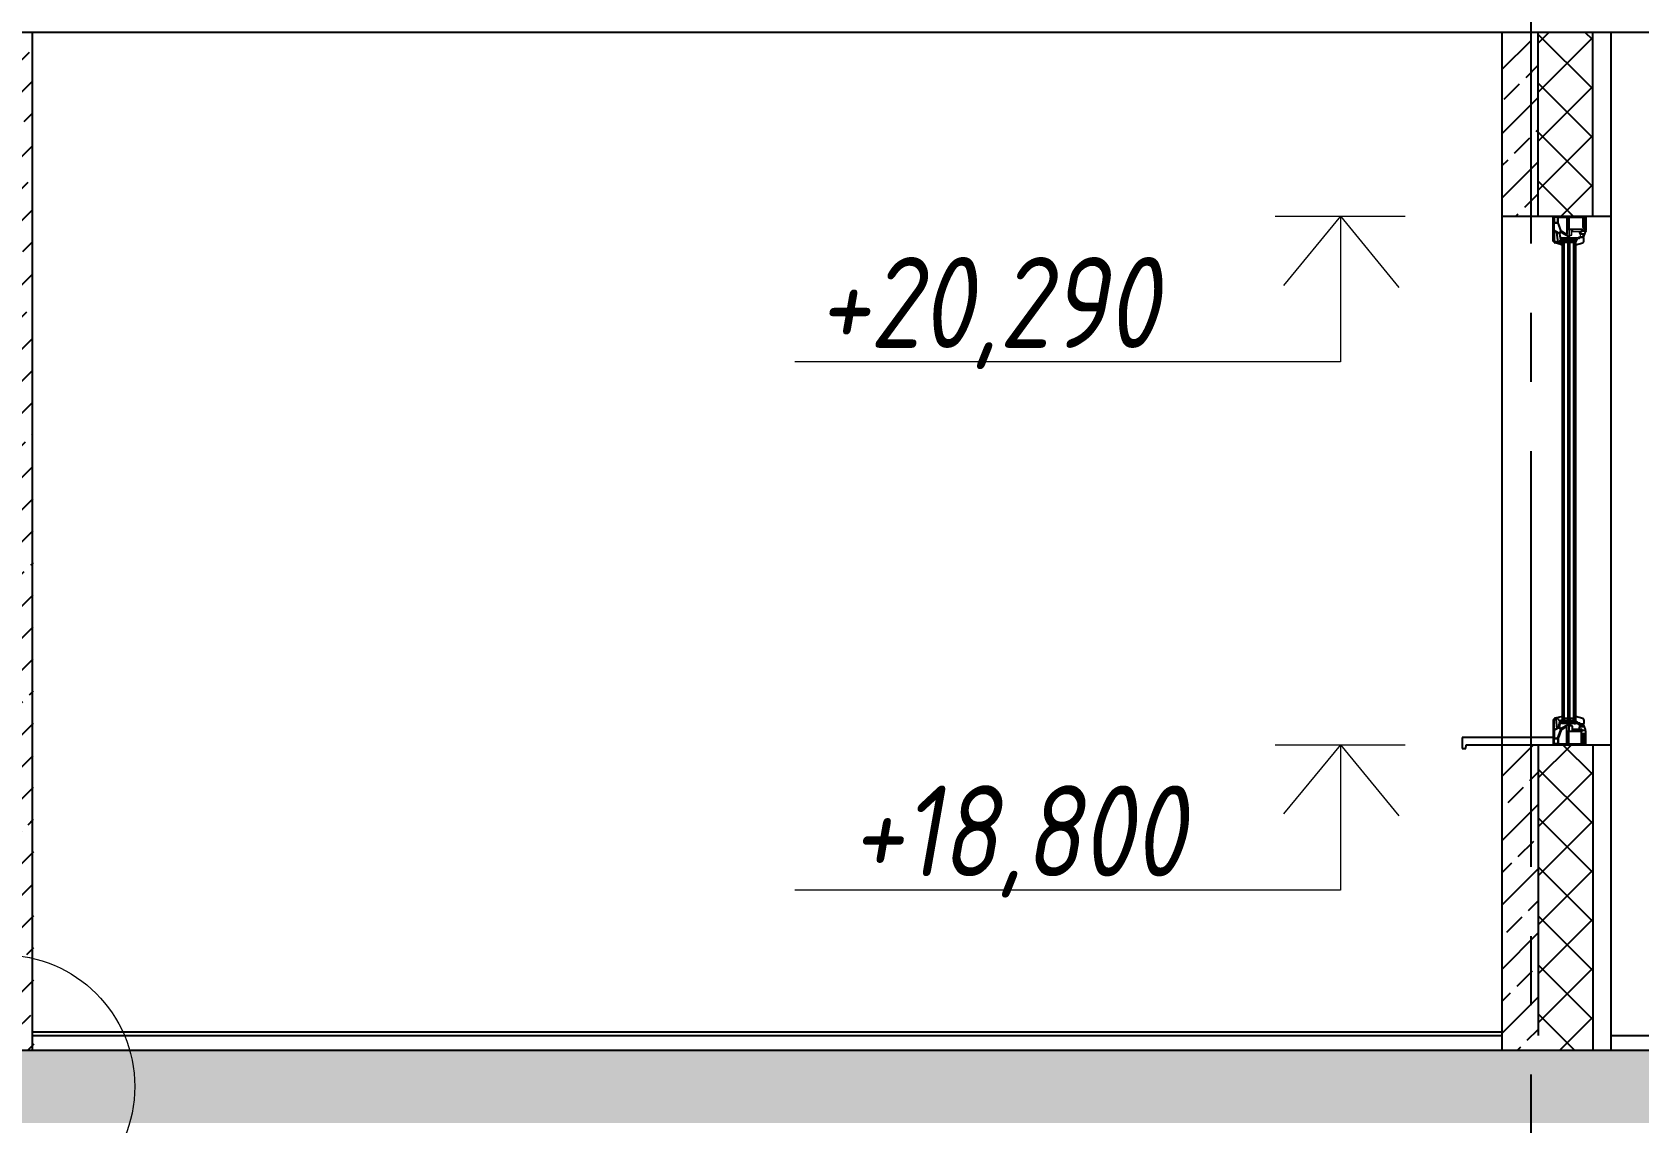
# Model space of a CAD drawing. Header units: millimetres. Extents: x -257254 to 390979, y -202328 to 355504.
# Drawn here: x 96509 to 100926, y 54935 to 57935 of the extents above; entities that cross this region are included whole.
import ezdxf
from ezdxf.enums import TextEntityAlignment as Align

# ---------------------------------------------------------------- set-up
doc = ezdxf.new("R2010")
doc.units = ezdxf.units.MM
doc.linetypes.add('CENTER2', pattern=[28.575, 19.05, -3.175, 3.175, -3.175])
doc.layers.get('0').update_dxf_attribs({"lineweight": 25})
for name, color, linetype in [('G_S1', 3, 'Continuous'), ('GASKET', 5, 'Continuous'), ('PVC', 7, 'Continuous'), ('оси', 1, 'CENTER2'), ('разрез', 40, 'Continuous')]:
    doc.layers.add(name, color=color, linetype=linetype)
doc.layers.add('RAZMER', color=250, linetype='Continuous', lineweight=13)
doc.layers.add('покрытия', color=6, linetype='Continuous', lineweight=18)
doc.layers.add('Фундамент', color=200, linetype='Continuous', lineweight=9, transparency=0.1)
doc.styles.add('SIMPLEX', font='simplex.shx', dxfattribs={"width": 0.8, "oblique": 10})
pattern_1 = [(45, (-30, -6000), (-67.35192, 67.35192), []), (135, (-30, -6000), (-67.35192, -67.35192), [])]

msp = doc.modelspace()

# ---------------------------------------------------------------- hatches: boundary and pattern name
at = {"layer": 'разрез'}
h = msp.add_hatch(dxfattribs=at)
h.set_pattern_fill('JIS_STN_2.5', color=256, scale=50)
h.set_pattern_definition([(45, (16800, -6000), (-88.38835, 88.38835), []), (45, (16888.25, -6000), (-88.38835, 88.38835), [60, -25])])
h.paths.add_polyline_path([(96509.02595, 57935.34196), (96429.02595, 57935.34196), (96434.37288, 55135.34196), (96514.37288, 55135.34196)])
h.paths.add_polyline_path([(96429.02595, 57935.34196), (96349.02595, 57935.34196), (96349.02595, 55135.34196), (96429.02595, 55135.34196)])
h = msp.add_hatch(dxfattribs=at)
h.set_pattern_fill('JIS_STN_2.5', color=256, scale=50)
h.set_pattern_definition([(45, (-80, -3021.75), (-88.38835, 88.38835), []), (45, (8.25, -3021.75), (-88.38835, 88.38835), [60, -25])])
h.paths.add_polyline_path([(100649.02596, 55975.34196), (100549.02596, 55975.34196), (100549.02596, 55135.34196), (100649.02596, 55135.34196)])
h.paths.add_polyline_path([(100649.02596, 57913.59625), (100549.02596, 57913.59625), (100549.02596, 57428.85472), (100649.02596, 57428.85472)])
h = msp.add_hatch(dxfattribs=at)
h.set_pattern_fill('NET', color=256, scale=30, angle=45)
h.set_pattern_definition(pattern_1)
h.paths.add_polyline_path([(100799.02596, 57935.34196), (100649.02596, 57935.34196), (100649.02596, 57428.85472), (100799.02596, 57428.85472)])
h = msp.add_hatch(dxfattribs=at)
h.set_pattern_fill('NET', color=256, scale=30, angle=45)
h.set_pattern_definition(pattern_1)
h.paths.add_polyline_path([(100799.02596, 55975.34196), (100751.56261, 55975.34196), (100649.02596, 55975.34196), (100649.02596, 55135.34196), (100799.02596, 55135.34196)])
h = msp.add_hatch(dxfattribs=at)
h.set_pattern_fill('JIS_STN_2.5', color=256, scale=50)
h.set_pattern_definition([(45, (0, 15000), (-88.38835, 88.38835), []), (45, (88.25, 15000), (-88.38835, 88.38835), [60, -25])])
h.paths.add_polyline_path([(92229.02595, 55135.34196), (89829.02595, 55135.34196), (89829.02595, 54935.34196), (92229.02595, 54935.34196)])
h.paths.add_polyline_path([(96429.02595, 55135.34196), (92229.02596, 55135.34196), (92229.02596, 55015.34196), (92229.02595, 54935.34196), (96429.02595, 54935.34196)])
h.paths.add_polyline_path([(100629.02596, 55135.34196), (96429.02595, 55135.34196), (96429.02595, 54935.34196), (100629.02596, 54935.34196)])
h.paths.add_polyline_path([(102169.02596, 55135.34196), (100629.02596, 55135.34196), (100629.02596, 54935.34196), (102169.02596, 54935.34196)])

# ---------------------------------------------------------------- linework, layer by layer
at = {"color": 1, "linetype": 'Continuous', "lineweight": 25}
for p, q in [((100713.29793, 57366.57059), (100753.30821, 57369.55876)), ((100753.30821, 57366.57059), (100713.29793, 57369.55876)), ((100713.29793, 56037.62609), (100753.30821, 56034.63792)), ((100753.30821, 56037.62609), (100713.29793, 56034.63792))]:
    msp.add_line(p, q, dxfattribs=at)
at = {"color": 5}
for p, q in [((100720.33519, 57362.79024), (100719.33519, 57362.79024)), ((100720.33519, 57361.79024), (100719.33519, 57361.79024)), ((100720.33519, 57360.79024), (100719.33519, 57360.79024)), ((100720.33519, 57359.79024), (100719.33519, 57359.79024)), ((100720.33519, 57358.79024), (100719.33519, 57358.79024)), ((100720.33519, 57357.79024), (100719.33519, 57357.79024)), ((100720.33519, 57357.29024), (100719.33519, 57357.29024)), ((100720.33519, 57362.79024), (100720.33519, 57363.79024)), ((100720.33519, 57357.29024), (100720.33519, 57356.29024)), ((100721.33519, 57362.79024), (100721.33519, 57363.79024)), ((100721.33519, 57357.29024), (100721.33519, 57356.29024)), ((100722.33519, 57362.79024), (100722.33519, 57363.79024)), ((100722.33519, 57357.29024), (100722.33519, 57356.29024)), ((100723.33519, 57362.79024), (100723.33519, 57363.79024)), ((100723.33519, 57357.29024), (100723.33519, 57356.29024)), ((100724.33519, 57362.79024), (100724.33519, 57363.79024)), ((100724.33519, 57357.29024), (100724.33519, 57356.29024)), ((100725.33519, 57362.79024), (100725.33519, 57363.79024)), ((100725.33519, 57357.29024), (100725.33519, 57356.29024)), ((100726.33519, 57362.79024), (100726.33519, 57363.79024)), ((100726.33519, 57357.29024), (100726.33519, 57356.29024)), ((100727.33519, 57362.79024), (100727.33519, 57363.79024)), ((100727.33519, 57357.29024), (100727.33519, 57356.29024)), ((100728.33519, 57362.79024), (100728.33519, 57363.79024)), ((100728.33519, 57357.29024), (100728.33519, 57356.29024)), ((100729.33519, 57362.79024), (100729.33519, 57363.79024)), ((100729.33519, 57357.29024), (100729.33519, 57356.29024)), ((100730.33519, 57362.79024), (100730.33519, 57363.79024)), ((100730.33519, 57362.79024), (100730.33519, 57363.79024)), ((100730.33519, 57362.79024), (100731.33519, 57362.79024)), ((100731.33519, 57361.79024), (100730.33519, 57361.79024)), ((100731.33519, 57360.79024), (100730.33519, 57360.79024)), ((100731.33519, 57359.79024), (100730.33519, 57359.79024)), ((100731.33519, 57358.79024), (100730.33519, 57358.79024)), ((100731.33519, 57357.79024), (100730.33519, 57357.79024)), ((100730.33519, 57357.29024), (100730.33519, 57356.29024)), ((100730.33519, 57357.29024), (100730.33519, 57356.29024)), ((100730.33519, 57357.29024), (100731.33519, 57357.29024)), ((100731.33519, 57362.79024), (100731.33519, 57363.79024)), ((100731.33519, 57357.29024), (100731.33519, 57356.29024)), ((100736.33519, 57362.79024), (100735.33519, 57362.79024)), ((100736.33519, 57361.79024), (100735.33519, 57361.79024)), ((100736.33519, 57360.79024), (100735.33519, 57360.79024)), ((100736.33519, 57359.79024), (100735.33519, 57359.79024)), ((100736.33519, 57358.79024), (100735.33519, 57358.79024)), ((100736.33519, 57357.79024), (100735.33519, 57357.79024)), ((100736.33519, 57357.29024), (100735.33519, 57357.29024)), ((100736.33519, 57362.79024), (100736.33519, 57363.79024)), ((100736.33519, 57357.29024), (100736.33519, 57356.29024)), ((100737.33519, 57362.79024), (100737.33519, 57363.79024)), ((100737.33519, 57357.29024), (100737.33519, 57356.29024)), ((100738.33519, 57362.79024), (100738.33519, 57363.79024)), ((100738.33519, 57357.29024), (100738.33519, 57356.29024)), ((100739.33519, 57362.79024), (100739.33519, 57363.79024)), ((100739.33519, 57357.29024), (100739.33519, 57356.29024)), ((100740.33519, 57362.79024), (100740.33519, 57363.79024)), ((100740.33519, 57357.29024), (100740.33519, 57356.29024)), ((100741.33519, 57362.79024), (100741.33519, 57363.79024)), ((100741.33519, 57357.29024), (100741.33519, 57356.29024)), ((100742.33519, 57362.79024), (100742.33519, 57363.79024)), ((100742.33519, 57357.29024), (100742.33519, 57356.29024)), ((100743.33519, 57362.79024), (100743.33519, 57363.79024)), ((100743.33519, 57357.29024), (100743.33519, 57356.29024)), ((100744.33519, 57362.79024), (100744.33519, 57363.79024)), ((100744.33519, 57357.29024), (100744.33519, 57356.29024)), ((100745.33519, 57362.79024), (100745.33519, 57363.79024)), ((100745.33519, 57357.29024), (100745.33519, 57356.29024)), ((100746.33519, 57362.79024), (100746.33519, 57363.79024)), ((100746.33519, 57362.79024), (100746.33519, 57363.79024)), ((100746.33519, 57362.79024), (100747.33519, 57362.79024)), ((100747.33519, 57361.79024), (100746.33519, 57361.79024)), ((100747.33519, 57360.79024), (100746.33519, 57360.79024)), ((100747.33519, 57359.79024), (100746.33519, 57359.79024)), ((100747.33519, 57358.79024), (100746.33519, 57358.79024)), ((100747.33519, 57357.79024), (100746.33519, 57357.79024)), ((100746.33519, 57357.29024), (100746.33519, 57356.29024)), ((100746.33519, 57357.29024), (100746.33519, 57356.29024)), ((100746.33519, 57357.29024), (100747.33519, 57357.29024)), ((100747.33519, 57362.79024), (100747.33519, 57363.79024)), ((100747.33519, 57357.29024), (100747.33519, 57356.29024)), ((100720.33519, 56046.90644), (100720.33519, 56047.90644)), ((100721.33519, 56046.90644), (100721.33519, 56047.90644)), ((100722.33519, 56046.90644), (100722.33519, 56047.90644)), ((100723.33519, 56046.90644), (100723.33519, 56047.90644)), ((100724.33519, 56046.90644), (100724.33519, 56047.90644)), ((100725.33519, 56046.90644), (100725.33519, 56047.90644)), ((100726.33519, 56046.90644), (100726.33519, 56047.90644)), ((100727.33519, 56046.90644), (100727.33519, 56047.90644)), ((100728.33519, 56046.90644), (100728.33519, 56047.90644)), ((100729.33519, 56046.90644), (100729.33519, 56047.90644)), ((100730.33519, 56046.90644), (100730.33519, 56047.90644)), ((100730.33519, 56046.90644), (100730.33519, 56047.90644)), ((100731.33519, 56046.90644), (100731.33519, 56047.90644)), ((100736.33519, 56046.90644), (100736.33519, 56047.90644)), ((100737.33519, 56046.90644), (100737.33519, 56047.90644)), ((100738.33519, 56046.90644), (100738.33519, 56047.90644)), ((100739.33519, 56046.90644), (100739.33519, 56047.90644)), ((100740.33519, 56046.90644), (100740.33519, 56047.90644)), ((100741.33519, 56046.90644), (100741.33519, 56047.90644)), ((100742.33519, 56046.90644), (100742.33519, 56047.90644)), ((100743.33519, 56046.90644), (100743.33519, 56047.90644)), ((100744.33519, 56046.90644), (100744.33519, 56047.90644)), ((100745.33519, 56046.90644), (100745.33519, 56047.90644)), ((100746.33519, 56046.90644), (100746.33519, 56047.90644)), ((100746.33519, 56046.90644), (100746.33519, 56047.90644)), ((100747.33519, 56046.90644), (100747.33519, 56047.90644)), ((100720.33519, 56046.90644), (100719.33519, 56046.90644)), ((100720.33519, 56046.40644), (100719.33519, 56046.40644)), ((100720.33519, 56045.40644), (100719.33519, 56045.40644)), ((100720.33519, 56044.40644), (100719.33519, 56044.40644)), ((100720.33519, 56043.40644), (100719.33519, 56043.40644)), ((100720.33519, 56042.40644), (100719.33519, 56042.40644)), ((100720.33519, 56041.40644), (100719.33519, 56041.40644)), ((100720.33519, 56041.40644), (100720.33519, 56040.40644)), ((100721.33519, 56041.40644), (100721.33519, 56040.40644)), ((100722.33519, 56041.40644), (100722.33519, 56040.40644)), ((100723.33519, 56041.40644), (100723.33519, 56040.40644)), ((100724.33519, 56041.40644), (100724.33519, 56040.40644)), ((100725.33519, 56041.40644), (100725.33519, 56040.40644)), ((100726.33519, 56041.40644), (100726.33519, 56040.40644)), ((100727.33519, 56041.40644), (100727.33519, 56040.40644)), ((100728.33519, 56041.40644), (100728.33519, 56040.40644)), ((100729.33519, 56041.40644), (100729.33519, 56040.40644)), ((100730.33519, 56046.90644), (100731.33519, 56046.90644)), ((100731.33519, 56046.40644), (100730.33519, 56046.40644)), ((100731.33519, 56045.40644), (100730.33519, 56045.40644)), ((100731.33519, 56044.40644), (100730.33519, 56044.40644)), ((100731.33519, 56043.40644), (100730.33519, 56043.40644)), ((100731.33519, 56042.40644), (100730.33519, 56042.40644)), ((100730.33519, 56041.40644), (100730.33519, 56040.40644)), ((100730.33519, 56041.40644), (100730.33519, 56040.40644)), ((100730.33519, 56041.40644), (100731.33519, 56041.40644)), ((100731.33519, 56041.40644), (100731.33519, 56040.40644)), ((100736.33519, 56046.90644), (100735.33519, 56046.90644)), ((100736.33519, 56046.40644), (100735.33519, 56046.40644)), ((100736.33519, 56045.40644), (100735.33519, 56045.40644)), ((100736.33519, 56044.40644), (100735.33519, 56044.40644)), ((100736.33519, 56043.40644), (100735.33519, 56043.40644)), ((100736.33519, 56042.40644), (100735.33519, 56042.40644)), ((100736.33519, 56041.40644), (100735.33519, 56041.40644)), ((100736.33519, 56041.40644), (100736.33519, 56040.40644)), ((100737.33519, 56041.40644), (100737.33519, 56040.40644)), ((100738.33519, 56041.40644), (100738.33519, 56040.40644)), ((100739.33519, 56041.40644), (100739.33519, 56040.40644)), ((100740.33519, 56041.40644), (100740.33519, 56040.40644)), ((100741.33519, 56041.40644), (100741.33519, 56040.40644)), ((100742.33519, 56041.40644), (100742.33519, 56040.40644)), ((100743.33519, 56041.40644), (100743.33519, 56040.40644)), ((100744.33519, 56041.40644), (100744.33519, 56040.40644)), ((100745.33519, 56041.40644), (100745.33519, 56040.40644)), ((100746.33519, 56046.90644), (100747.33519, 56046.90644)), ((100747.33519, 56046.40644), (100746.33519, 56046.40644)), ((100747.33519, 56045.40644), (100746.33519, 56045.40644)), ((100747.33519, 56044.40644), (100746.33519, 56044.40644)), ((100747.33519, 56043.40644), (100746.33519, 56043.40644)), ((100747.33519, 56042.40644), (100746.33519, 56042.40644)), ((100746.33519, 56041.40644), (100746.33519, 56040.40644)), ((100746.33519, 56041.40644), (100746.33519, 56040.40644)), ((100746.33519, 56041.40644), (100747.33519, 56041.40644)), ((100747.33519, 56041.40644), (100747.33519, 56040.40644))]:
    msp.add_line(p, q, dxfattribs=at)
for points in [[(100727.68936, 57378.96636, -0.5773502692), (100727.23936, 57378.70655), (100712.28759, 57387.33896, -0.1763269807), (100712.15568, 57387.49616), (100703.60745, 57410.98224, -0.0874886635), (100703.58936, 57411.08484), (100703.58936, 57426.03194, -0.4142135624), (100703.88936, 57426.33194), (100727.38936, 57426.33194, -0.4142135624), (100727.68936, 57426.03194)], [(100727.68936, 56025.23032, 0.5773502692), (100727.23936, 56025.49013), (100712.28759, 56016.85772, 0.1763269807), (100712.15568, 56016.70052), (100703.60745, 55993.21444, 0.0874886635), (100703.58936, 55993.11184), (100703.58936, 55978.16474, 0.4142135624), (100703.88936, 55977.86474), (100727.38936, 55977.86474, 0.4142135624), (100727.68936, 55978.16474)]]:
    msp.add_lwpolyline(points, format="xyb", close=True)
at = {"color": 1, "linetype": 'Continuous', "lineweight": 25}
for points in [[(100715.30771, 57366.57059), (100713.29793, 57366.57059), (100713.29793, 57369.55876), (100753.30821, 57369.55876), (100753.30821, 57366.57059)], [(100715.30771, 56037.62609), (100713.29793, 56037.62609), (100713.29793, 56034.63792), (100753.30821, 56034.63792), (100753.30821, 56037.62609)]]:
    msp.add_lwpolyline(points, close=True, dxfattribs=at)
at = {"color": 5}
for points in [[(100731.33519, 57363.79024), (100731.33519, 57356.29024), (100719.33519, 57356.29024), (100719.33519, 57363.79024)], [(100730.33519, 57362.79024), (100730.33519, 57357.29024), (100720.33519, 57357.29024), (100720.33519, 57362.79024)], [(100747.33519, 57363.79024), (100747.33519, 57356.29024), (100735.33519, 57356.29024), (100735.33519, 57363.79024)], [(100746.33519, 57362.79024), (100746.33519, 57357.29024), (100736.33519, 57357.29024), (100736.33519, 57362.79024)], [(100731.33519, 56040.40644), (100731.33519, 56047.90644), (100719.33519, 56047.90644), (100719.33519, 56040.40644)], [(100747.33519, 56040.40644), (100747.33519, 56047.90644), (100735.33519, 56047.90644), (100735.33519, 56040.40644)], [(100730.33519, 56041.40644), (100730.33519, 56046.90644), (100720.33519, 56046.90644), (100720.33519, 56041.40644)], [(100746.33519, 56041.40644), (100746.33519, 56046.90644), (100736.33519, 56046.90644), (100736.33519, 56041.40644)]]:
    msp.add_lwpolyline(points, close=True, dxfattribs=at)
at = {"layer": 'G_S1'}
for points in [[(100715.33519, 56037.62609), (100715.33519, 57366.57059), (100719.33519, 57366.5704), (100719.33519, 56037.62609)], [(100731.33519, 56037.62609), (100731.33519, 57366.57078), (100735.33519, 57366.57059), (100735.33519, 56037.62609)], [(100747.33519, 56037.62704), (100747.33515, 57366.57078), (100751.33515, 57366.57059), (100751.33519, 56037.62704)]]:
    msp.add_lwpolyline(points, close=True, dxfattribs=at)
at = {"layer": 'GASKET', "color": 5, "linetype": 'Continuous'}
msp.add_lwpolyline([(100712.66519, 57360.41237, 0.4142135624), (100711.96519, 57361.11237), (100711.86519, 57361.11237, 0.4142135624), (100711.56519, 57360.81237), (100711.56519, 57359.96597), (100711.26519, 57359.79276, -0.5773502692), (100710.36519, 57360.31238), (100710.36519, 57360.76238, 0.4142135624), (100709.86519, 57361.26238), (100709.56519, 57361.26238, 0.0200240707), (100709.28519, 57361.25116, 0.3909468838), (100708.36519, 57360.25437), (100708.36519, 57355.27039, 0.3909468838), (100709.28519, 57354.2736), (100709.56519, 57354.26238), (100709.86519, 57354.26238, 0.4142135624), (100710.36519, 57354.76238), (100710.36519, 57355.21238, -0.5773502692), (100711.26519, 57355.732), (100711.56519, 57355.55879), (100711.56519, 57351.51198), (100714.94904, 57350.49756, 0.5023341752), (100715.33518, 57350.78493), (100715.33519, 57357.54674), (100712.89791, 57358.27739, -0.349418093), (100712.66519, 57358.56975)], format="xyb", close=True, dxfattribs=at)
at = {"layer": 'PVC'}
for p, q in [((100690.01427, 57363.39129), (100690.01427, 57428.85472)), ((100692.88212, 57428.88273), (100701.47646, 57428.88273)), ((100692.96827, 57428.85472), (100701.56261, 57428.85472)), ((100704.85208, 57428.88273), (100745.17646, 57428.88273)), ((100748.55208, 57428.88273), (100757.14642, 57428.88273)), ((100748.63823, 57428.85472), (100757.23257, 57428.85472)), ((100760.51427, 57428.88273), (100764.91427, 57428.88273)), ((100768.28212, 57428.88273), (100777.14642, 57428.88273)), ((100768.36827, 57428.85472), (100777.23257, 57428.85472)), ((100780.01427, 57428.88273), (100780.01427, 57390.33273)), ((100707.52946, 57380.11691), (100709.96869, 57366.28335)), ((100707.61561, 57380.0889), (100710.05484, 57366.25533)), ((100711.09934, 57384.28984), (100707.80955, 57381.00005)), ((100711.18549, 57384.26183), (100707.8957, 57380.97203)), ((100731.01427, 57373.64779), (100712.30645, 57384.44876)), ((100731.10042, 57373.61978), (100712.3926, 57384.42074)), ((100731.51427, 57370.08273), (100731.51427, 57372.78177)), ((100731.60042, 57370.05472), (100731.60042, 57372.75375)), ((100734.01427, 57391.58273), (100734.01427, 57370.08273)), ((100734.10042, 57391.55472), (100734.10042, 57370.05472)), ((100768.07554, 57392.58273), (100735.01427, 57392.58273)), ((100768.16169, 57392.55472), (100735.10042, 57392.55472)), ((100768.02449, 57389.96038), (100768.5585, 57391.95332)), ((100768.11064, 57389.93236), (100768.64465, 57391.92531)), ((100771.04741, 57389.76361), (100768.33415, 57389.58339)), ((100771.13356, 57389.73559), (100768.4203, 57389.55538)), ((100769.85042, 57373.75472), (100769.56597, 57372.14154)), ((100771.4421, 57396.58273), (100770.4421, 57395.58273)), ((100770.4421, 57395.58273), (100771.50423, 57390.36219)), ((100771.52825, 57396.55472), (100770.52825, 57395.55472)), ((100770.52825, 57395.55472), (100771.59038, 57390.33418)), ((100776.21427, 57396.58273), (100771.4421, 57396.58273)), ((100776.30042, 57396.55472), (100771.52825, 57396.55472)), ((100775.52187, 57390.35331), (100775.71869, 57391.46956)), ((100775.60801, 57390.3253), (100775.80484, 57391.44154)), ((100778.76427, 57389.58273), (100775.98113, 57389.76759)), ((100778.85042, 57389.55472), (100776.06728, 57389.73957)), ((100776.21109, 57391.88273), (100777.21427, 57391.88273)), ((100776.29724, 57391.85472), (100777.30042, 57391.85472)), ((100777.71427, 57392.38273), (100777.71427, 57395.08273)), ((100777.80042, 57392.35472), (100777.80042, 57395.05472)), ((100779.26427, 57389.58273), (100778.76427, 57389.58273)), ((100779.35042, 57389.55472), (100778.85042, 57389.55472)), ((100780.01427, 57390.33273), (100779.26427, 57389.58273)), ((100711.13662, 57351.59295), (100695.94372, 57355.66388)), ((100709.81427, 57361.23273), (100709.51427, 57361.23273)), ((100709.51427, 57354.23273), (100709.81427, 57354.23273)), ((100709.90042, 57361.20472), (100709.60042, 57361.20472)), ((100709.60042, 57354.20472), (100709.90042, 57354.20472)), ((100710.01427, 57365.7624), (100710.01427, 57363.08273)), ((100710.10042, 57365.73439), (100710.10042, 57363.05472)), ((100710.31427, 57360.28273), (100710.31427, 57360.73273)), ((100710.31427, 57354.73273), (100710.31427, 57355.18273)), ((100710.40042, 57360.25472), (100710.40042, 57360.70472)), ((100710.40042, 57354.70472), (100710.40042, 57355.15472)), ((100711.51427, 57359.93632), (100711.21427, 57359.76312)), ((100711.21427, 57355.70235), (100711.51427, 57355.52914)), ((100711.60042, 57359.90831), (100711.30042, 57359.7351)), ((100711.30042, 57355.67433), (100711.60042, 57355.50113)), ((100711.51427, 57361.58273), (100711.51427, 57359.93632)), ((100711.51427, 57355.52914), (100711.51427, 57351.88273)), ((100711.60042, 57361.55472), (100711.60042, 57359.90831)), ((100711.60042, 57355.50113), (100711.60042, 57351.85472)), ((100733.51427, 57369.58273), (100732.01427, 57369.58273)), ((100733.60042, 57369.55472), (100732.10042, 57369.55472)), ((100751.33515, 57356.42855), (100756.85995, 57367.20381)), ((100751.33515, 57350.85472), (100751.33515, 57362.00239)), ((100751.33515, 57350.57064), (100771.38605, 57356.13342)), ((100754.4248, 57359.66375), (100754.60042, 57359.66375)), ((100754.90042, 57350.55472), (100754.90042, 57350.55472)), ((100759.01852, 57368.55472), (100762.10042, 57368.55472)), ((100762.60042, 57369.05472), (100762.60042, 57369.45472)), ((100764.70042, 57371.55472), (100767.0121, 57371.55472)), ((100767.0121, 57371.55472), (100773.35042, 57371.55472)), ((100774.10042, 57370.80472), (100773.35042, 57371.55472)), ((100774.10042, 57359.92118), (100774.10042, 57370.80472)), ((100715.33519, 56052.63174), (100696.02987, 56048.56081)), ((100751.33518, 56053.62604), (100771.38605, 56048.06327)), ((100690.10042, 56040.83341), (100690.10042, 55975.34196)), ((100707.61561, 56024.10778), (100710.05484, 56037.94135)), ((100711.18549, 56019.93486), (100707.8957, 56023.22465)), ((100710.10042, 56038.46229), (100710.10042, 56041.14196)), ((100731.10042, 56030.5769), (100712.3926, 56019.77594)), ((100731.60042, 56034.14196), (100731.60042, 56031.44293)), ((100733.60042, 56034.64196), (100732.10042, 56034.64196)), ((100734.10042, 56012.64196), (100734.10042, 56034.14196)), ((100768.16169, 56011.64196), (100735.10042, 56011.64196)), ((100751.33519, 56041.1452), (100756.85995, 56036.99287)), ((100759.01852, 56035.64196), (100762.10042, 56035.64196)), ((100762.60042, 56035.14196), (100762.60042, 56034.74196)), ((100764.70042, 56032.64196), (100767.0121, 56032.64196)), ((100765.75042, 56028.64196), (100766.21311, 56028.64196)), ((100765.75042, 56026.64196), (100767.36781, 56026.64196)), ((100766.64612, 56028.89196), (100767.6634, 56030.65394)), ((100767.7228, 56030.99077), (100767.5045, 56032.22879)), ((100767.80083, 56026.89196), (100769.85042, 56030.44196)), ((100768.11064, 56014.26432), (100768.64465, 56012.27137)), ((100776.06728, 56014.45711), (100768.4203, 56014.6413)), ((100769.85042, 56030.44196), (100769.56597, 56032.05514)), ((100770.05838, 56032.64196), (100773.35042, 56032.64196)), ((100774.10042, 56033.39196), (100773.35042, 56032.64196)), ((100774.10042, 56044.2755), (100774.10042, 56033.39196)), ((100778.85042, 56014.64196), (100776.06728, 56014.45711)), ((100779.35042, 56014.64196), (100778.85042, 56014.64196)), ((100780.10042, 56013.89196), (100779.35042, 56014.64196)), ((100780.10042, 55975.34196), (100780.10042, 56013.89196)), ((100690.10042, 55975.34196), (100701.56261, 55975.34196)), ((100701.56261, 55975.34196), (100768.36827, 55975.34196)), ((100768.36827, 55975.34196), (100780.10042, 55975.34196))]:
    msp.add_line(p, q, dxfattribs=at)
at = {"layer": 'PVC', "linetype": 'Continuous', "lineweight": 0}
for p, q in [((100735.10039, 57370.05876), (100735.10039, 57376.55472)), ((100735.60039, 57377.05472), (100740.60042, 57377.05472)), ((100741.10042, 57377.55472), (100741.10042, 57392.05472)), ((100741.60042, 57392.55472), (100742.60042, 57392.55472)), ((100743.10042, 57392.05472), (100743.10042, 57387.55472)), ((100743.60042, 57387.05472), (100767.44238, 57387.05472)), ((100763.10139, 57380.05367), (100762.20593, 57384.45503)), ((100762.69589, 57385.05472), (100767.44238, 57385.05472)), ((100764.11363, 57379.96852), (100763.94491, 57379.79981)), ((100765.52825, 57378.55472), (100764.52825, 57377.55472)), ((100764.52825, 57377.55472), (100765.59038, 57372.33418)), ((100775.07189, 57380.55431), (100765.52784, 57380.55431)), ((100773.26639, 57378.55472), (100765.52825, 57378.55472)), ((100769.60801, 57372.3253), (100769.8401, 57373.64154)), ((100770.33251, 57374.05472), (100771.7927, 57374.05472)), ((100770.40042, 57389.55472), (100776.05838, 57389.55472)), ((100770.40042, 57387.55472), (100777.59838, 57387.55472)), ((100772.25352, 57374.36069), (100773.72721, 57377.86069)), ((100774.10042, 57372.30472), (100773.35042, 57371.55472)), ((100780.10042, 57386.55472), (100774.10042, 57372.30472)), ((100778.05919, 57386.86069), (100775.5327, 57380.86028)), ((100776.05838, 57389.55472), (100779.35042, 57389.55472)), ((100749.80039, 57369.55876), (100735.60039, 57369.55876)), ((100750.10039, 57369.85876), (100749.80039, 57369.55876)), ((100750.40039, 57369.55876), (100750.10039, 57369.85876)), ((100759.60039, 57369.55876), (100750.40039, 57369.55876)), ((100760.10039, 57371.05876), (100760.10039, 57370.05876)), ((100762.47117, 57371.55876), (100760.60039, 57371.55876)), ((100765.13356, 57371.73559), (100762.47117, 57371.55876)), ((100772.85042, 57371.55472), (100770.06728, 57371.73957)), ((100773.35042, 57371.55472), (100772.85042, 57371.55472)), ((100735.10039, 56034.13792), (100735.10039, 56027.64196)), ((100749.80039, 56034.63792), (100735.60039, 56034.63792)), ((100735.60039, 56027.14196), (100740.60042, 56027.14196)), ((100737.10039, 56032.13792), (100737.10039, 56029.64196)), ((100749.04682, 56032.63792), (100737.60039, 56032.63792)), ((100737.60039, 56029.14196), (100740.60042, 56029.14196)), ((100741.10042, 56026.64196), (100741.10042, 56012.14196)), ((100741.60042, 56011.64196), (100742.60042, 56011.64196)), ((100743.10042, 56026.64196), (100743.10042, 56019.64196)), ((100743.10042, 56012.14196), (100743.10042, 56016.64196)), ((100743.60042, 56019.14196), (100760.55287, 56019.14196)), ((100743.60042, 56017.14196), (100767.44238, 56017.14196)), ((100750.10039, 56034.33792), (100749.80039, 56034.63792)), ((100750.40039, 56034.63792), (100750.10039, 56034.33792)), ((100759.60039, 56034.63792), (100750.40039, 56034.63792)), ((100757.78119, 56032.63792), (100751.15395, 56032.63792)), ((100760.10039, 56033.13792), (100760.10039, 56034.13792)), ((100761.9347, 56030.66915), (100760.4347, 56030.66915)), ((100762.47117, 56032.63792), (100760.60039, 56032.63792)), ((100761.04283, 56019.54228), (100763.17426, 56030.01858)), ((100762.71743, 56030.61716), (100761.9347, 56030.66915)), ((100763.10139, 56024.14301), (100762.20593, 56019.74165)), ((100765.13356, 56032.46109), (100762.47117, 56032.63792)), ((100762.69589, 56019.14196), (100767.44238, 56019.14196)), ((100764.11363, 56024.22816), (100763.94491, 56024.39688)), ((100764.52825, 56026.64196), (100765.59038, 56031.8625)), ((100765.52825, 56025.64196), (100764.52825, 56026.64196)), ((100775.07189, 56023.64237), (100765.52784, 56023.64237)), ((100773.26639, 56025.64196), (100765.52825, 56025.64196)), ((100769.60801, 56031.87138), (100769.8401, 56030.55514)), ((100772.85042, 56032.64196), (100770.06728, 56032.45711)), ((100770.33251, 56030.14196), (100771.7927, 56030.14196)), ((100770.40042, 56016.64196), (100777.59838, 56016.64196)), ((100770.40042, 56014.64196), (100776.05838, 56014.64196)), ((100772.25352, 56029.83599), (100773.72721, 56026.33599)), ((100773.35042, 56032.64196), (100772.85042, 56032.64196)), ((100774.10042, 56031.89196), (100773.35042, 56032.64196)), ((100780.10042, 56017.64196), (100774.10042, 56031.89196)), ((100778.05919, 56017.33599), (100775.5327, 56023.3364)), ((100776.05838, 56014.64196), (100779.35042, 56014.64196)), ((100779.35042, 56014.64196), (100780.10042, 56015.39196)), ((100780.10042, 56015.39196), (100780.10042, 56017.64196))]:
    msp.add_line(p, q, dxfattribs=at)
at = {"layer": 'PVC'}
for points in [[(100711.22277, 57351.56494), (100696.02987, 57355.63587, -0.3394542589), (100690.10042, 57363.36327), (100690.10042, 57428.85472), (100780.10042, 57428.85472), (100780.10042, 57390.30472), (100779.35042, 57389.55472), (100780.10042, 57388.80472), (100780.10042, 57386.55472)], [(100732.90042, 57426.35472, -0.4142135624), (100733.40042, 57425.85472), (100733.40042, 57394.89538, -0.2522636525), (100733.17542, 57394.47779, 0.1521672479), (100731.85583, 57392.86722, -0.3056146846), (100731.39232, 57392.55472), (100728.90042, 57392.55472, -0.4142135624), (100728.40042, 57393.05472), (100728.40042, 57425.85472, -0.4142135624), (100728.90042, 57426.35472)], [(100728.90042, 57426.35472), (100776.80042, 57426.35472, -0.4142135624), (100777.30042, 57425.85472), (100777.30042, 57404.05472, -0.4142135624), (100776.80042, 57403.55472), (100772.80042, 57403.55472, -0.4142135624), (100772.30042, 57404.05472), (100772.30042, 57425.85472, -0.4142135624), (100772.80042, 57426.35472)], [(100732.90042, 55977.84196, 0.4142135624), (100733.40042, 55978.34196), (100733.40042, 56009.3013, 0.2522636525), (100733.17542, 56009.71889, -0.1521672479), (100731.85583, 56011.32946, 0.3056146846), (100731.39232, 56011.64196), (100728.90042, 56011.64196, 0.4142135624), (100728.40042, 56011.14196), (100728.40042, 55978.34196, 0.4142135624), (100728.90042, 55977.84196)], [(100728.90042, 55977.84196), (100776.80042, 55977.84196, 0.4142135624), (100777.30042, 55978.34196), (100777.30042, 56000.14196, 0.4142135624), (100776.80042, 56000.64196), (100772.80042, 56000.64196, 0.4142135624), (100772.30042, 56000.14196), (100772.30042, 55978.34196, 0.4142135624), (100772.80042, 55977.84196)]]:
    msp.add_lwpolyline(points, format="xyb", dxfattribs=at)
for points in [[(100693.40042, 57411.60472), (100702.00042, 57411.60472, 0.4142135624), (100702.50042, 57412.10472), (100702.50042, 57425.85472, 0.4142135624), (100702.00042, 57426.35472), (100693.40042, 57426.35472, 0.4142135624), (100692.90042, 57425.85472), (100692.90042, 57412.10472, 0.4142135624)], [(100703.60042, 57411.05472), (100703.60042, 57425.85472, -0.4142135624), (100704.10042, 57426.35472), (100727.20042, 57426.35472, -0.4142135624), (100727.70042, 57425.85472), (100727.70042, 57379.33555, -0.5773502692), (100726.95042, 57378.90253), (100713.6426, 57386.58581, 0.0791628029), (100712.61401, 57386.97956, -0.259106532), (100712.24722, 57387.29782)], [(100692.90042, 57410.00472, -0.4142135624), (100693.40042, 57410.50472), (100702.2799, 57410.50472, -0.3152987889), (100702.74975, 57410.17573), (100711.00701, 57387.48908, -0.415199181), (100710.7066, 57386.84765, 0.110368962), (100709.41772, 57386.02959), (100706.04938, 57382.66125, -0.3394542589), (100705.44583, 57382.58179), (100693.15042, 57389.68055, -0.2679491924), (100692.90042, 57390.11356)], [(100692.90042, 57387.68869), (100692.90042, 57363.36327, 0.3394542589), (100696.75456, 57358.34046), (100697.2207, 57358.21556, 0.0665911149), (100703.80331, 57356.45175), (100700.07266, 57384.08047, 0.2914734196), (100699.82456, 57384.55706), (100693.65042, 57388.12171, 0.5773502692)], [(100772.30042, 57401.95472, -0.4142135624), (100772.80042, 57402.45472), (100776.80042, 57402.45472, -0.4142135624), (100777.30042, 57401.95472), (100777.30042, 57399.55472, -0.4142135624), (100776.80042, 57399.05472), (100772.80042, 57399.05472, -0.4142135624), (100772.30042, 57399.55472)], [(100700.7009, 56020.96692), (100698.51942, 56045.90136, -0.3639702343), (100698.88811, 56046.4279), (100703.80331, 56047.74493, -0.5461192343), (100704.17679, 56047.40533, 0.3391374696), (100707.30875, 56041.49214, -0.2932527546), (100707.60042, 56041.03761), (100707.60042, 56038.41855), (100705.15359, 56024.5419, 0.1007420008), (100705.19027, 56023.14616, -0.3298024597), (100704.95311, 56022.60058), (100701.449, 56020.57749, -0.5486187866)], [(100692.90042, 56016.50799), (100692.90042, 56040.83341, -0.3394542589), (100696.75456, 56045.85622), (100697.2207, 56045.98112, -0.4663076582), (100697.84821, 56045.54174), (100700.07266, 56020.11621, -0.2914734196), (100699.82456, 56019.63962), (100693.65042, 56016.07497, -0.5773502692)], [(100692.90042, 55994.19196, 0.4142135624), (100693.40042, 55993.69196), (100702.2799, 55993.69196, 0.3152987889), (100702.74975, 55994.02095), (100711.00701, 56016.7076, 0.415199181), (100710.7066, 56017.34903, -0.110368962), (100709.41772, 56018.16709), (100706.04938, 56021.53543, 0.3394542589), (100705.44583, 56021.61489), (100693.15042, 56014.51613, 0.2679491924), (100692.90042, 56014.08312)], [(100703.60042, 55993.14196), (100703.60042, 55978.34196, 0.4142135624), (100704.10042, 55977.84196), (100727.20042, 55977.84196, 0.4142135624), (100727.70042, 55978.34196), (100727.70042, 56024.86114, 0.5773502692), (100726.95042, 56025.29415), (100713.6426, 56017.61087, -0.0791628029), (100712.61401, 56017.21712, 0.259106532), (100712.24722, 56016.89886)], [(100766.60042, 56002.24196, 0.4142135624), (100767.10042, 56001.74196), (100771.10042, 56001.74196, 0.4142135624), (100771.60042, 56002.24196), (100771.60042, 56004.67263, 0.3728956847), (100771.17172, 56005.16751, -0.1619694649), (100769.76048, 56005.8742), (100768.76048, 56006.8742, -0.1989123674), (100768.02825, 56008.64196, 0.4142135624), (100767.52825, 56009.14196), (100767.10042, 56009.14196, 0.4142135624), (100766.60042, 56008.64196)], [(100772.30042, 56002.24196, 0.4142135624), (100772.80042, 56001.74196), (100776.80042, 56001.74196, 0.4142135624), (100777.30042, 56002.24196), (100777.30042, 56004.64196, 0.4142135624), (100776.80042, 56005.14196), (100772.80042, 56005.14196, 0.4142135624), (100772.30042, 56004.64196)], [(100693.40042, 55992.59196), (100702.00042, 55992.59196, -0.4142135624), (100702.50042, 55992.09196), (100702.50042, 55978.34196, -0.4142135624), (100702.00042, 55977.84196), (100693.40042, 55977.84196, -0.4142135624), (100692.90042, 55978.34196), (100692.90042, 55992.09196, -0.4142135624)], [(100766.60042, 55978.34196, 0.4142135624), (100767.10042, 55977.84196), (100771.10042, 55977.84196, 0.4142135624), (100771.60042, 55978.34196), (100771.60042, 56000.14196, 0.4142135624), (100771.10042, 56000.64196), (100767.10042, 56000.64196, 0.4142135624), (100766.60042, 56000.14196)]]:
    msp.add_lwpolyline(points, format="xyb", close=True, dxfattribs=at)
for centre, radius, start, end in [((100692.88212, 57429.38273), 0.5, 185.0000001, 270.0000001), ((100701.47646, 57429.38273), 0.5, 270.0000001, 355.0000001), ((100704.85208, 57429.38273), 0.5, 185.0000001, 270.00000011), ((100745.17646, 57429.38273), 0.5, 270.0000001, 355.0000001), ((100748.55208, 57429.38273), 0.5, 185.0000001, 270.0000001), ((100757.14642, 57429.38273), 0.5, 270.0000001, 355.0000001), ((100760.51427, 57429.38273), 0.5, 180.0000001, 270.0000001), ((100764.91427, 57429.38273), 0.5, 270.0000001, 0.0000001), ((100768.28212, 57429.38273), 0.5, 185.0000001, 270.00000011), ((100777.14642, 57429.38273), 0.5, 270.0000001, 355.0000001), ((100708.51427, 57380.29056), 1, 134.80690669, 190.0000001), ((100708.60042, 57380.26255), 1, 134.80690669, 190.0000001), ((100711.80645, 57383.58273), 1, 60.0000001, 135.0000001), ((100711.8926, 57383.55472), 1, 60.0000001, 135.0000001), ((100730.51427, 57372.78177), 1, 0.0000001, 60.0000001), ((100730.60042, 57372.75375), 1, 0.0000001, 60.0000001), ((100735.01427, 57391.58273), 1, 90.0000001, 180.0000001), ((100735.10042, 57391.55472), 1, 90.0000001, 180.0000001), ((100768.31427, 57389.88273), 0.3, 165.0000001, 273.8000001), ((100768.07554, 57392.08273), 0.5, 345.0000001, 90.0000001), ((100768.40042, 57389.85472), 0.3, 165.0000001, 273.8000001), ((100768.16169, 57392.05472), 0.5, 345.0000001, 90.0000001), ((100771.01427, 57390.26251), 0.5, 273.8000001, 11.5000001), ((100771.10042, 57390.23449), 0.5, 273.8000001, 11.5000001), ((100776.01427, 57390.26649), 0.5, 170.0000001, 266.2000001), ((100776.10042, 57390.23848), 0.5, 170.0000001, 266.2000001), ((100776.21109, 57391.38273), 0.5, 90.0000001, 170.0000001), ((100776.29724, 57391.35472), 0.5, 90.0000001, 170.0000001), ((100776.21427, 57395.08273), 1.5, 0.0000001, 90.0000001), ((100776.30042, 57395.05472), 1.5, 0.0000001, 90.0000001), ((100777.21427, 57392.38273), 0.5, 270.0000001, 0.0000001), ((100777.30042, 57392.35472), 0.5, 270.0000001, 0.0000001), ((100698.01427, 57363.39129), 8, 180.0000001, 255.0000001), ((100709.51427, 57357.73273), 3.5, 90.0000001, 270.0000001), ((100709.60042, 57357.70472), 3.5, 90.0000001, 270.0000001), ((100709.81427, 57360.73273), 0.5, 0.0000001, 90.0000001), ((100709.81427, 57354.73273), 0.5, 270.0000001, 0.0000001), ((100709.90042, 57360.70472), 0.5, 0.0000001, 90.0000001), ((100709.90042, 57354.70472), 0.5, 270.0000001, 0.0000001), ((100707.01427, 57365.7624), 3, 0.0000001, 10.0000001), ((100710.51427, 57363.08273), 0.5, 180.0000001, 270.0000001), ((100707.10042, 57365.73439), 3, 0.0000001, 10.0000001), ((100710.60042, 57363.05472), 0.5, 180.0000001, 270.0000001), ((100710.91427, 57360.28273), 0.6, 180.0000001, 300.0000001), ((100710.91427, 57355.18273), 0.6, 60.0000001, 180.0000001), ((100711.00042, 57360.25472), 0.6, 180.0000001, 300.0000001), ((100711.00042, 57355.15472), 0.6, 60.0000001, 180.0000001), ((100710.51427, 57361.58273), 1, 0.0000001, 90.0000001), ((100710.60042, 57361.55472), 1, 0.0000001, 90.0000001), ((100711.21427, 57351.88273), 0.3, 255.0000001, 0.0000001), ((100711.30042, 57351.85472), 0.3, 255.0000001, 0.0000001), ((100732.01427, 57370.08273), 0.5, 180.0000001, 270.0000001), ((100732.10042, 57370.05472), 0.5, 180.0000001, 270.0000001), ((100733.51427, 57370.08273), 0.5, 270.0000001, 0.0000001), ((100733.60042, 57370.05472), 0.5, 270.0000001, 0.0000001), ((100759.01852, 57366.15472), 2.4, 90, 154.07952885), ((100762.10042, 57369.05472), 0.5, 270, 0), ((100764.70042, 57369.45472), 2.1, 90, 180), ((100770.10042, 57359.92118), 4, 288.7480945, 0), ((100698.10042, 56040.83341), 8, 104.9999999, 179.9999999), ((100770.10042, 56044.2755), 4, 0, 71.2519055), ((100708.60042, 56023.93413), 1, 169.9999999, 225.19309331), ((100707.10042, 56038.46229), 3, 349.9999999, 359.9999999), ((100710.60042, 56041.14196), 0.5, 89.9999999, 179.9999999), ((100715.21527, 56031.50073), 11.14188, 89.38333603, 114.4682902), ((100711.8926, 56020.64196), 1, 224.9999999, 299.9999999), ((100730.60042, 56031.44293), 1, 299.9999999, 359.9999999), ((100732.10042, 56034.14196), 0.5, 89.9999999, 179.9999999), ((100733.60042, 56034.14196), 0.5, 359.9999999, 89.9999999), ((100735.10042, 56012.64196), 1, 179.9999999, 269.9999999), ((100759.01852, 56038.04196), 2.4, 205.92047115, 270), ((100762.10042, 56035.14196), 0.5, 0, 90), ((100764.70042, 56034.74196), 2.1, 180, 270), ((100765.75042, 56027.64196), 1, 90, 270), ((100766.21311, 56029.14196), 0.5, 270, 330), ((100767.0121, 56032.14196), 0.5, 10, 90), ((100767.36781, 56027.14196), 0.5, 270, 330), ((100767.23039, 56030.90394), 0.5, 330, 10), ((100768.40042, 56014.34196), 0.3, 86.1999999, 194.9999999), ((100768.16169, 56012.14196), 0.5, 269.9999999, 14.9999999), ((100770.05838, 56032.14196), 0.5, 90, 190)]:
    msp.add_arc(centre, radius, start, end, dxfattribs=at)
at = {"layer": 'PVC', "linetype": 'Continuous', "lineweight": 0}
for centre, radius, start, end in [((100735.60039, 57376.55472), 0.5, 90.0000001, 180.0000001), ((100740.60042, 57377.55472), 0.5, 270.0000001, 0.0000001), ((100741.60042, 57392.05472), 0.5, 90.0000001, 180.0000001), ((100742.60042, 57392.05472), 0.5, 0.0000001, 90.0000001), ((100743.60042, 57387.55472), 0.5, 180.0000001, 270.0000001), ((100762.69589, 57384.55472), 0.5, 90.0000001, 191.5000001), ((100763.59136, 57380.15336), 0.5, 191.5000001, 315.0000001), ((100765.52784, 57378.55431), 2, 90.0000001, 135.0000001), ((100765.10042, 57372.23449), 0.5, 273.8000001, 11.5000001), ((100767.44238, 57387.55472), 0.5, 270.0000001, 350.40593188), ((100767.44238, 57387.55472), 2.5, 270.0000001, 350.40593188), ((100770.40042, 57387.05472), 2.5, 90.0000001, 170.40593188), ((100770.10042, 57372.23848), 0.5, 170.0000001, 266.2000001), ((100770.33251, 57373.55472), 0.5, 90.0000001, 170.0000001), ((100770.40042, 57387.05472), 0.5, 90.0000001, 170.40593188), ((100771.7927, 57374.55472), 0.5, 270.0000001, 337.16634593), ((100773.26639, 57378.05472), 0.5, 337.16634593, 90.0000001), ((100775.07189, 57381.05431), 0.5, 270.0000001, 337.16634593), ((100777.59838, 57387.05472), 0.5, 337.16634593, 90.0000001), ((100735.60039, 57370.05876), 0.5, 180.0000001, 270.0000001), ((100759.60039, 57370.05876), 0.5, 270.0000001, 0.0000001), ((100760.60039, 57371.05876), 0.5, 90.0000001, 180.0000001), ((100735.60039, 56034.13792), 0.5, 89.9999999, 179.9999999), ((100735.60039, 56027.64196), 0.5, 179.9999999, 269.9999999), ((100737.60039, 56032.13792), 0.5, 89.9999999, 179.9999999), ((100737.60039, 56029.64196), 0.5, 179.9999999, 269.9999999), ((100740.60042, 56026.64196), 2.5, 359.9999999, 89.9999999), ((100740.60042, 56026.64196), 0.5, 359.9999999, 89.9999999), ((100741.60042, 56012.14196), 0.5, 179.9999999, 269.9999999), ((100742.60042, 56012.14196), 0.5, 269.9999999, 359.9999999), ((100743.60042, 56019.64196), 0.5, 179.9999999, 269.9999999), ((100743.60042, 56016.64196), 0.5, 89.9999999, 179.9999999), ((100750.10039, 56034.33792), 2, 238.21166928, 301.78833051), ((100757.78119, 56032.13792), 0.5, 19.99327063, 89.9999999), ((100760.60039, 56033.16365), 2.5, 199.99327063, 266.1999999), ((100759.60039, 56034.13792), 0.5, 359.9999999, 89.9999999), ((100760.60039, 56033.13792), 0.5, 179.9999999, 269.9999999), ((100760.55287, 56019.64196), 0.5, 269.9999999, 348.4999999), ((100762.69589, 56019.64196), 0.5, 168.4999999, 269.9999999), ((100762.68429, 56030.11826), 0.5, 348.4999999, 86.1999999), ((100763.59136, 56024.04332), 0.5, 44.9999999, 168.4999999), ((100765.52784, 56025.64237), 2, 224.9999999, 269.9999999), ((100765.10042, 56031.96219), 0.5, 348.4999999, 86.1999999), ((100767.44238, 56016.64196), 2.5, 9.59406812, 89.9999999), ((100767.44238, 56016.64196), 0.5, 9.59406812, 89.9999999), ((100770.40042, 56017.14196), 2.5, 189.59406812, 269.9999999), ((100770.10042, 56031.95821), 0.5, 93.7999999, 189.9999999), ((100770.33251, 56030.64196), 0.5, 189.9999999, 269.9999999), ((100770.40042, 56017.14196), 0.5, 189.59406812, 269.9999999), ((100771.7927, 56029.64196), 0.5, 22.83365407, 89.9999999), ((100773.26639, 56026.14196), 0.5, 269.9999999, 22.83365407), ((100775.07189, 56023.14237), 0.5, 22.83365407, 89.9999999), ((100777.59838, 56017.14196), 0.5, 269.9999999, 22.83365407)]:
    msp.add_arc(centre, radius, start, end, dxfattribs=at)
at = {"layer": 'оси', "ltscale": 60}
msp.add_line((100629.02596, 67069.65659), (100629.02596, 31517.09795), dxfattribs=at)
at = {"layer": 'покрытия'}
for p, q in [((99926.29338, 57428.85472), (100283.1719, 57428.85472)), ((100105.83546, 57428.85472), (99949.06507, 57238.58828)), ((100105.83546, 57428.85472), (100105.83546, 57028.85472)), ((100105.83546, 57428.85472), (100265.91192, 57233.12039)), ((100105.83546, 57028.85472), (98605.83546, 57028.85472)), ((99926.29338, 55975.34196), (100283.1719, 55975.34196)), ((100105.83546, 55975.34196), (99949.06507, 55785.07553)), ((100105.83546, 55975.34196), (100105.83546, 55575.34196)), ((100105.83546, 55975.34196), (100265.91192, 55779.60764)), ((100105.83546, 55575.34196), (98605.83546, 55575.34196))]:
    msp.add_line(p, q, dxfattribs=at)
at = {"layer": 'разрез'}
for p, q in [((89829.02595, 57935.34196), (102169.02596, 57935.34196)), ((96509.02595, 57935.34196), (96509.02595, 55135.34196)), ((100549.02596, 57935.34196), (100549.02596, 55135.34196)), ((100649.02596, 57428.85472), (100649.02596, 57935.34196)), ((100799.02596, 57428.85472), (100799.02596, 57935.34196)), ((100849.02596, 57935.34196), (100849.02596, 55135.34196)), ((100549.02596, 57428.85472), (100849.02596, 57428.85472)), ((100690.10042, 55995.34196), (100440.10042, 55995.34196)), ((100440.10042, 55995.34196), (100440.10042, 55965.34196)), ((100440.10042, 55965.34196), (100450.10042, 55965.34196)), ((100450.10042, 55965.34196), (100450.57805, 55975.34196)), ((100450.57805, 55975.34196), (100549.02596, 55975.34196)), ((100549.02596, 55975.34196), (100849.02596, 55975.34196)), ((100649.02596, 55975.34196), (100649.02596, 55175.34196)), ((100799.02596, 55975.34196), (100799.02596, 55135.34196)), ((96509.02595, 55185.34196), (100549.02596, 55185.34196)), ((96509.02595, 55175.34196), (100549.02596, 55175.34196)), ((100849.02596, 55175.34196), (102079.02596, 55175.34196)), ((89829.02595, 55135.34196), (102169.02596, 55135.34196))]:
    msp.add_line(p, q, dxfattribs=at)
at = {"layer": 'Фундамент'}
msp.add_circle((96429.02595, 55035.34196), 361.89219, dxfattribs=at)

# ---------------------------------------------------------------- texts
at = {"layer": 'RAZMER', "color": 0, "style": 'SIMPLEX', "oblique": 10, "width": 0.8}
for s, p in [('+20,290', (98668.58392, 56991.77244, 244.61741)), ('+18,800', (98760.74488, 55538.25968, 244.61741))]:
    msp.add_text(s, height=250, dxfattribs=at).set_placement(p, align=Align.BOTTOM_LEFT)

doc.saveas('drawing.dxf')
